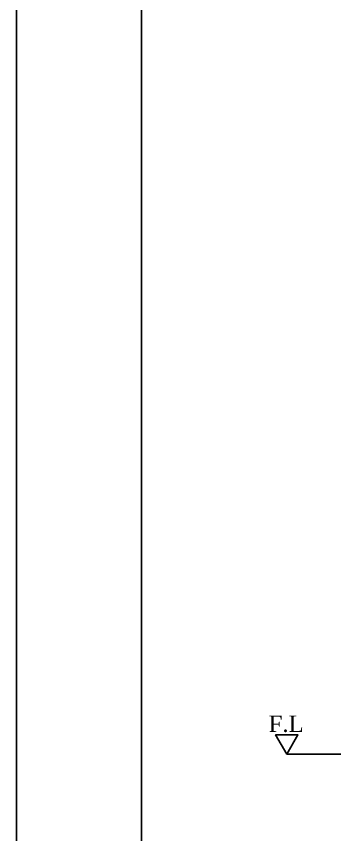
# Model space of a CAD drawing. Extents: x 57303 to 59729, y 58734 to 62164.
# Drawn here: x 57303 to 57790, y 59601 to 60854 of the extents above; entities that cross this region are included whole.
import ezdxf

# ---------------------------------------------------------------- set-up
doc = ezdxf.new("R2010")
doc.units = 0
doc.header["$MEASUREMENT"] = 0
doc.layers.get('0').update_dxf_attribs({"linetype": 'CONTINUOUS'})
doc.layers.add('AM_6', color=2, linetype='CONTINUOUS', lineweight=30)
doc.layers.add('YA', color=7, linetype='CONTINUOUS')
doc.styles.add('STYLE2', font='dutch.ttf', dxfattribs={"height": 25})

msp = doc.modelspace()

# ---------------------------------------------------------------- linework, layer by layer
at = {"color": 0}
msp.add_line((58323.123, 59723.742), (57716.572, 59723.742), dxfattribs=at)
msp.add_lwpolyline([(57716.572, 59723.742), (57733.587, 59753.214), (57699.556, 59753.214)], close=True, dxfattribs=at)
at = {"layer": 'YA', "color": 7}
msp.add_line((57494.572, 58864.172), (57494.572, 62044.172), dxfattribs=at)
at = {"layer": 'YA', "color": 0}
msp.add_lwpolyline([(57303.205, 58733.693), (59728.705, 58733.693), (59728.705, 62164.043), (57303.205, 62164.043)], close=True, dxfattribs=at)

# ---------------------------------------------------------------- texts
at = {"layer": 'AM_6', "color": 0, "insert": (57688.977, 59782.823), "char_height": 25, "width": 83.20018, "attachment_point": 1, "style": 'STYLE2'}
msp.add_mtext('F.L', dxfattribs=at)

doc.saveas('drawing.dxf')
